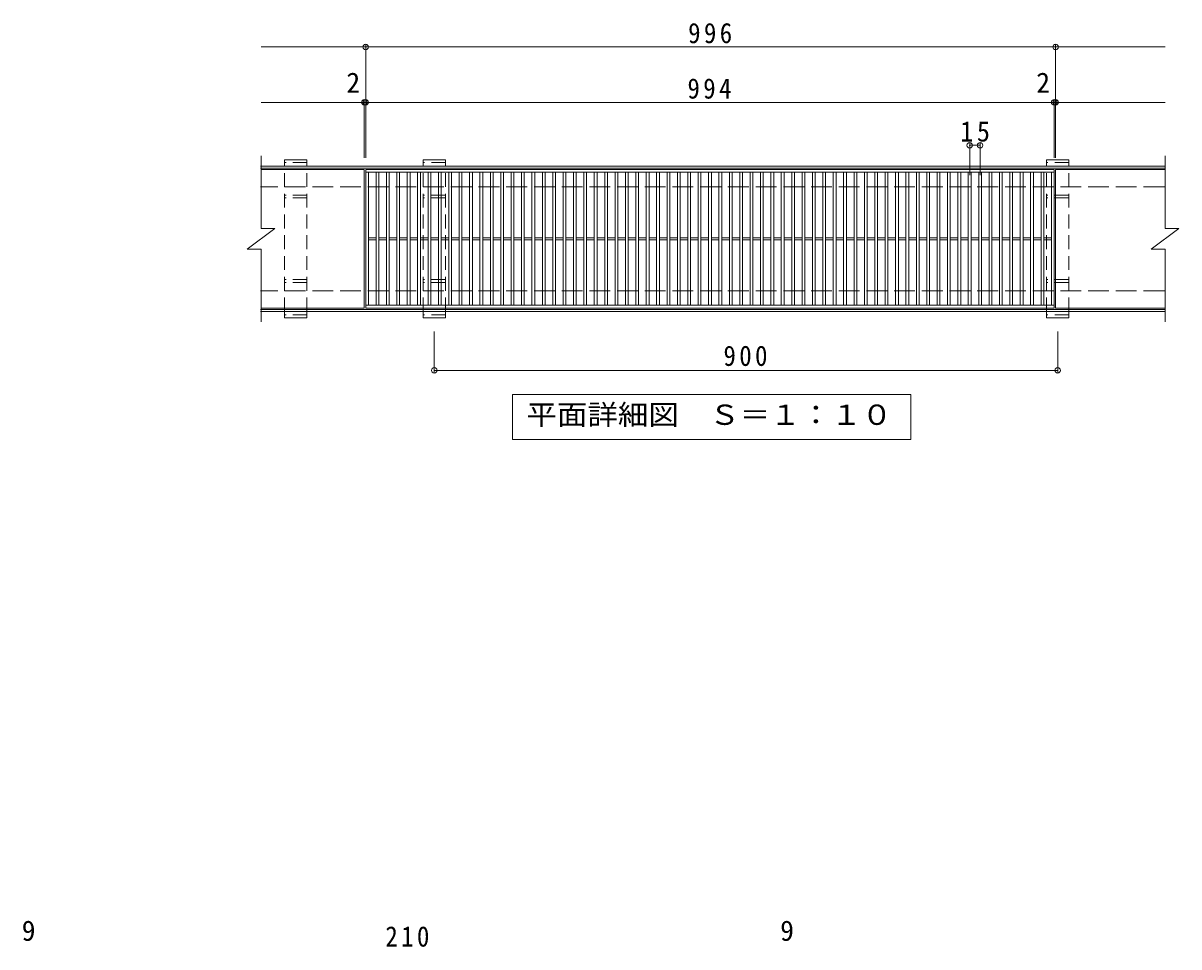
# Model space of a CAD drawing. Units: millimetres on the paper, enlarged 2 times, with parts at other scales. Extents: x -230 to 433, y -388 to 318.
# Drawn here: x -167.2 to 166.6, y 50.9 to 317.7 of the extents above; entities that cross this region are included whole.
import ezdxf
from ezdxf.enums import TextEntityAlignment as Align

# ---------------------------------------------------------------- set-up
doc = ezdxf.new("R2010")
doc.units = ezdxf.units.MM
doc.header["$LTSCALE"] = 2
doc.header["$PDMODE"] = 32
doc.header["$PDSIZE"] = 1.6
doc.linetypes.add('DASHED2', pattern=[3, 2, -1])
doc.linetypes.add('DASHED3', pattern=[4, 3, -1])
for name, color, linetype, lineweight in [('C-1', 2, 'Continuous', 9), ('C-2', 3, 'Continuous', 9), ('C-4', 7, 'Continuous', 9), ('C-5', 7, 'Continuous', 9), ('C-9', 3, 'DASHED2', 9), ('D-4', 7, 'Continuous', 9)]:
    doc.layers.add(name, color=color, linetype=linetype, lineweight=lineweight)
doc.styles.add('ＭＳ ゴシック', font='')
doc.styles.get('ＭＳ ゴシック').set_extended_font_data('MS Gothic')

msp = doc.modelspace()

# ---------------------------------------------------------------- linework, layer by layer
at = {"layer": 'C-1'}
for p, q in [((162.37, 276.406), (-98.629, 276.406)), ((162.37, 275.806), (-98.629, 275.806)), ((162.37, 235.006), (-98.629, 235.006)), ((162.37, 234.406), (-98.629, 234.406))]:
    msp.add_line(p, q, dxfattribs=at)
at = {"layer": 'C-1', "linetype": 'DASHED3'}
for p, q in [((162.37, 270.406), (-98.629, 270.406)), ((162.37, 240.406), (-98.629, 240.406))]:
    msp.add_line(p, q, dxfattribs=at)
at = {"layer": 'C-2'}
for p, q in [((-98.429, 279.406), (-98.429, 258.406)), ((162.57, 279.406), (162.57, 258.406)), ((-68.629, 275.406), (-98.429, 275.406)), ((-68.629, 275.406), (-68.629, 235.406)), ((-68.229, 274.606), (130.571, 274.606)), ((-67.429, 236.206), (-67.429, 274.606)), ((-65.229, 236.206), (-65.229, 274.606)), ((-64.429, 236.206), (-64.429, 274.606)), ((-62.229, 236.206), (-62.229, 274.606)), ((-61.429, 236.206), (-61.429, 274.606)), ((-59.229, 236.206), (-59.229, 274.606)), ((-58.429, 236.206), (-58.429, 274.606)), ((-56.229, 236.206), (-56.229, 274.606)), ((-55.429, 236.206), (-55.429, 274.606)), ((-53.229, 236.206), (-53.229, 274.606)), ((-52.429, 236.206), (-52.429, 274.606)), ((-50.229, 236.206), (-50.229, 274.606)), ((-49.429, 236.206), (-49.429, 274.606)), ((-47.229, 236.206), (-47.229, 274.606)), ((-46.429, 236.206), (-46.429, 274.606)), ((-44.229, 236.206), (-44.229, 274.606)), ((-43.429, 236.206), (-43.429, 274.606)), ((-41.229, 236.206), (-41.229, 274.606)), ((-40.429, 236.206), (-40.429, 274.606)), ((-38.229, 236.206), (-38.229, 274.606)), ((-37.429, 236.206), (-37.429, 274.606)), ((-35.229, 236.206), (-35.229, 274.606)), ((-34.429, 236.206), (-34.429, 274.606)), ((-32.229, 236.206), (-32.229, 274.606)), ((-31.429, 236.206), (-31.429, 274.606)), ((-29.229, 236.206), (-29.229, 274.606)), ((-28.429, 236.206), (-28.429, 274.606)), ((-26.229, 236.206), (-26.229, 274.606)), ((-25.429, 236.206), (-25.429, 274.606)), ((-23.229, 236.206), (-23.229, 274.606)), ((-22.429, 236.206), (-22.429, 274.606)), ((-20.229, 236.206), (-20.229, 274.606)), ((-19.429, 236.206), (-19.429, 274.606)), ((-17.229, 236.206), (-17.229, 274.606)), ((-16.429, 236.206), (-16.429, 274.606)), ((-14.229, 236.206), (-14.229, 274.606)), ((-13.429, 236.206), (-13.429, 274.606)), ((-11.229, 236.206), (-11.229, 274.606)), ((-10.429, 236.206), (-10.429, 274.606)), ((-8.229, 236.206), (-8.229, 274.606)), ((-7.429, 236.206), (-7.429, 274.606)), ((-5.229, 236.206), (-5.229, 274.606)), ((-4.429, 236.206), (-4.429, 274.606)), ((-2.229, 236.206), (-2.229, 274.606)), ((-1.429, 236.206), (-1.429, 274.606)), ((0.771, 236.206), (0.771, 274.606)), ((1.571, 236.206), (1.571, 274.606)), ((3.771, 236.206), (3.771, 274.606)), ((4.571, 236.206), (4.571, 274.606)), ((6.771, 236.206), (6.771, 274.606)), ((7.571, 236.206), (7.571, 274.606)), ((9.771, 236.206), (9.771, 274.606)), ((10.571, 236.206), (10.571, 274.606)), ((12.771, 236.206), (12.771, 274.606)), ((13.571, 236.206), (13.571, 274.606)), ((15.771, 236.206), (15.771, 274.606)), ((16.571, 236.206), (16.571, 274.606)), ((18.771, 236.206), (18.771, 274.606)), ((19.571, 236.206), (19.571, 274.606)), ((21.771, 236.206), (21.771, 274.606)), ((22.571, 236.206), (22.571, 274.606)), ((24.771, 236.206), (24.771, 274.606)), ((25.571, 236.206), (25.571, 274.606)), ((27.771, 236.206), (27.771, 274.606)), ((28.571, 236.206), (28.571, 274.606)), ((30.771, 236.206), (30.771, 274.606)), ((31.571, 236.206), (31.571, 274.606)), ((33.771, 236.206), (33.771, 274.606)), ((34.571, 236.206), (34.571, 274.606)), ((36.771, 236.206), (36.771, 274.606)), ((37.571, 236.206), (37.571, 274.606)), ((39.771, 236.206), (39.771, 274.606)), ((40.571, 236.206), (40.571, 274.606)), ((42.771, 236.206), (42.771, 274.606)), ((43.571, 236.206), (43.571, 274.606)), ((45.771, 236.206), (45.771, 274.606)), ((46.571, 236.206), (46.571, 274.606)), ((48.771, 236.206), (48.771, 274.606)), ((49.571, 236.206), (49.571, 274.606)), ((51.771, 236.206), (51.771, 274.606)), ((52.571, 236.206), (52.571, 274.606)), ((54.771, 236.206), (54.771, 274.606)), ((55.571, 236.206), (55.571, 274.606)), ((57.771, 236.206), (57.771, 274.606)), ((58.571, 236.206), (58.571, 274.606)), ((60.771, 236.206), (60.771, 274.606)), ((61.571, 236.206), (61.571, 274.606)), ((63.771, 236.206), (63.771, 274.606)), ((64.571, 236.206), (64.571, 274.606)), ((66.771, 236.206), (66.771, 274.606)), ((67.571, 236.206), (67.571, 274.606)), ((69.771, 236.206), (69.771, 274.606)), ((70.571, 236.206), (70.571, 274.606)), ((72.771, 236.206), (72.771, 274.606)), ((73.571, 236.206), (73.571, 274.606)), ((75.771, 236.206), (75.771, 274.606)), ((76.571, 236.206), (76.571, 274.606)), ((78.771, 236.206), (78.771, 274.606)), ((79.571, 236.206), (79.571, 274.606)), ((81.771, 236.206), (81.771, 274.606)), ((82.571, 236.206), (82.571, 274.606)), ((84.771, 236.206), (84.771, 274.606)), ((85.571, 236.206), (85.571, 274.606)), ((87.771, 236.206), (87.771, 274.606)), ((88.571, 236.206), (88.571, 274.606)), ((90.771, 236.206), (90.771, 274.606)), ((91.571, 236.206), (91.571, 274.606)), ((93.771, 236.206), (93.771, 274.606)), ((94.571, 236.206), (94.571, 274.606)), ((96.771, 236.206), (96.771, 274.606)), ((97.571, 236.206), (97.571, 274.606)), ((99.771, 236.206), (99.771, 274.606)), ((100.571, 236.206), (100.571, 274.606)), ((102.771, 236.206), (102.771, 274.606)), ((103.571, 236.206), (103.571, 274.606)), ((105.771, 236.206), (105.771, 274.606)), ((106.571, 236.206), (106.571, 274.606)), ((108.771, 236.206), (108.771, 274.606)), ((109.571, 236.206), (109.571, 274.606)), ((111.771, 236.206), (111.771, 274.606)), ((112.571, 236.206), (112.571, 274.606)), ((114.771, 236.206), (114.771, 274.606)), ((115.571, 236.206), (115.571, 274.606)), ((117.771, 236.206), (117.771, 274.606)), ((118.571, 236.206), (118.571, 274.606)), ((120.771, 236.206), (120.771, 274.606)), ((121.571, 236.206), (121.571, 274.606)), ((123.771, 236.206), (123.771, 274.606)), ((124.571, 236.206), (124.571, 274.606)), ((126.771, 236.206), (126.771, 274.606)), ((127.571, 236.206), (127.571, 274.606)), ((129.771, 236.206), (129.771, 274.606)), ((130.571, 275.406), (130.571, 235.406)), ((130.971, 275.406), (130.971, 235.406)), ((162.57, 275.406), (130.971, 275.406)), ((-102.429, 252.406), (-94.429, 258.406)), ((-98.429, 258.406), (-94.429, 258.406)), ((158.571, 252.406), (166.571, 258.406)), ((162.57, 258.406), (166.571, 258.406)), ((-67.429, 255.706), (-65.229, 255.706)), ((-67.429, 255.106), (-65.229, 255.106)), ((-64.429, 255.706), (-62.229, 255.706)), ((-64.429, 255.106), (-62.229, 255.106)), ((-61.429, 255.706), (-59.229, 255.706)), ((-61.429, 255.106), (-59.229, 255.106)), ((-58.429, 255.706), (-56.229, 255.706)), ((-58.429, 255.106), (-56.229, 255.106)), ((-55.429, 255.706), (-53.229, 255.706)), ((-55.429, 255.106), (-53.229, 255.106)), ((-52.429, 255.706), (-50.229, 255.706)), ((-52.429, 255.106), (-50.229, 255.106)), ((-49.429, 255.706), (-47.229, 255.706)), ((-49.429, 255.106), (-47.229, 255.106)), ((-46.429, 255.706), (-44.229, 255.706)), ((-46.429, 255.106), (-44.229, 255.106)), ((-43.429, 255.706), (-41.229, 255.706)), ((-43.429, 255.106), (-41.229, 255.106)), ((-40.429, 255.706), (-38.229, 255.706)), ((-40.429, 255.106), (-38.229, 255.106)), ((-37.429, 255.706), (-35.229, 255.706)), ((-37.429, 255.106), (-35.229, 255.106)), ((-34.429, 255.706), (-32.229, 255.706)), ((-34.429, 255.106), (-32.229, 255.106)), ((-31.429, 255.706), (-29.229, 255.706)), ((-31.429, 255.106), (-29.229, 255.106)), ((-28.429, 255.706), (-26.229, 255.706)), ((-28.429, 255.106), (-26.229, 255.106)), ((-25.429, 255.706), (-23.229, 255.706)), ((-25.429, 255.106), (-23.229, 255.106)), ((-22.429, 255.706), (-20.229, 255.706)), ((-22.429, 255.106), (-20.229, 255.106)), ((-19.429, 255.706), (-17.229, 255.706)), ((-19.429, 255.106), (-17.229, 255.106)), ((-16.429, 255.706), (-14.229, 255.706)), ((-16.429, 255.106), (-14.229, 255.106)), ((-13.429, 255.706), (-11.229, 255.706)), ((-13.429, 255.106), (-11.229, 255.106)), ((-10.429, 255.706), (-8.229, 255.706)), ((-10.429, 255.106), (-8.229, 255.106)), ((-7.429, 255.706), (-5.229, 255.706)), ((-7.429, 255.106), (-5.229, 255.106)), ((-4.429, 255.706), (-2.229, 255.706)), ((-4.429, 255.106), (-2.229, 255.106)), ((-1.429, 255.706), (0.771, 255.706)), ((-1.429, 255.106), (0.771, 255.106)), ((1.571, 255.706), (3.771, 255.706)), ((1.571, 255.106), (3.771, 255.106)), ((4.571, 255.706), (6.771, 255.706)), ((4.571, 255.106), (6.771, 255.106)), ((7.571, 255.706), (9.771, 255.706)), ((7.571, 255.106), (9.771, 255.106)), ((10.571, 255.706), (12.771, 255.706)), ((10.571, 255.106), (12.771, 255.106)), ((13.571, 255.706), (15.771, 255.706)), ((13.571, 255.106), (15.771, 255.106)), ((16.571, 255.706), (18.771, 255.706)), ((16.571, 255.106), (18.771, 255.106)), ((19.571, 255.706), (21.771, 255.706)), ((19.571, 255.106), (21.771, 255.106)), ((22.571, 255.706), (24.771, 255.706)), ((22.571, 255.106), (24.771, 255.106)), ((25.571, 255.706), (27.771, 255.706)), ((25.571, 255.106), (27.771, 255.106)), ((28.571, 255.706), (30.771, 255.706)), ((28.571, 255.106), (30.771, 255.106)), ((31.571, 255.706), (33.771, 255.706)), ((31.571, 255.106), (33.771, 255.106)), ((34.571, 255.706), (36.771, 255.706)), ((34.571, 255.106), (36.771, 255.106)), ((37.571, 255.706), (39.771, 255.706)), ((37.571, 255.106), (39.771, 255.106)), ((40.571, 255.706), (42.771, 255.706)), ((40.571, 255.106), (42.771, 255.106)), ((43.571, 255.706), (45.771, 255.706)), ((43.571, 255.106), (45.771, 255.106)), ((46.571, 255.706), (48.771, 255.706)), ((46.571, 255.106), (48.771, 255.106)), ((49.571, 255.706), (51.771, 255.706)), ((49.571, 255.106), (51.771, 255.106)), ((52.571, 255.706), (54.771, 255.706)), ((52.571, 255.106), (54.771, 255.106)), ((55.571, 255.706), (57.771, 255.706)), ((55.571, 255.106), (57.771, 255.106)), ((58.571, 255.706), (60.771, 255.706)), ((58.571, 255.106), (60.771, 255.106)), ((61.571, 255.706), (63.771, 255.706)), ((61.571, 255.106), (63.771, 255.106)), ((64.571, 255.706), (66.771, 255.706)), ((64.571, 255.106), (66.771, 255.106)), ((67.571, 255.706), (69.771, 255.706)), ((67.571, 255.106), (69.771, 255.106)), ((70.571, 255.706), (72.771, 255.706)), ((70.571, 255.106), (72.771, 255.106)), ((73.571, 255.706), (75.771, 255.706)), ((73.571, 255.106), (75.771, 255.106)), ((76.571, 255.706), (78.771, 255.706)), ((76.571, 255.106), (78.771, 255.106)), ((79.571, 255.706), (81.771, 255.706)), ((79.571, 255.106), (81.771, 255.106)), ((82.571, 255.706), (84.771, 255.706)), ((82.571, 255.106), (84.771, 255.106)), ((85.571, 255.706), (87.771, 255.706)), ((85.571, 255.106), (87.771, 255.106)), ((88.571, 255.706), (90.771, 255.706)), ((88.571, 255.106), (90.771, 255.106)), ((91.571, 255.706), (93.771, 255.706)), ((91.571, 255.106), (93.771, 255.106)), ((94.571, 255.706), (96.771, 255.706)), ((94.571, 255.106), (96.771, 255.106)), ((97.571, 255.706), (99.771, 255.706)), ((97.571, 255.106), (99.771, 255.106)), ((100.571, 255.706), (102.771, 255.706)), ((100.571, 255.106), (102.771, 255.106)), ((103.571, 255.706), (105.771, 255.706)), ((103.571, 255.106), (105.771, 255.106)), ((106.571, 255.706), (108.771, 255.706)), ((106.571, 255.106), (108.771, 255.106)), ((109.571, 255.706), (111.771, 255.706)), ((109.571, 255.106), (111.771, 255.106)), ((112.571, 255.706), (114.771, 255.706)), ((112.571, 255.106), (114.771, 255.106)), ((115.571, 255.706), (117.771, 255.706)), ((115.571, 255.106), (117.771, 255.106)), ((118.571, 255.706), (120.771, 255.706)), ((118.571, 255.106), (120.771, 255.106)), ((121.571, 255.706), (123.771, 255.706)), ((121.571, 255.106), (123.771, 255.106)), ((124.571, 255.706), (126.771, 255.706)), ((124.571, 255.106), (126.771, 255.106)), ((127.571, 255.706), (129.771, 255.706)), ((127.571, 255.106), (129.771, 255.106)), ((-102.429, 252.406), (-98.429, 252.406)), ((-98.429, 252.406), (-98.429, 231.406)), ((158.571, 252.406), (162.57, 252.406)), ((162.57, 252.406), (162.57, 231.406)), ((-68.629, 235.406), (-98.429, 235.406)), ((130.571, 236.206), (-68.229, 236.206)), ((130.571, 235.406), (-68.229, 235.406)), ((162.57, 235.406), (130.971, 235.406))]:
    msp.add_line(p, q, dxfattribs=at)
msp.add_lwpolyline([(-68.229, 235.406), (-68.229, 275.406), (130.571, 275.406)], dxfattribs=at)
at = {"layer": 'C-4'}
for p, q in [((-98.429, 310.806), (162.57, 310.806)), ((-68.229, 278.806), (-68.229, 311.406)), ((130.971, 278.806), (130.971, 311.406)), ((-98.429, 294.806), (162.57, 294.806)), ((-68.629, 278.806), (-68.629, 295.406)), ((130.571, 278.806), (130.571, 295.406)), ((106.171, 273.806), (106.171, 283.006)), ((106.171, 282.406), (109.171, 282.406)), ((109.171, 273.806), (109.171, 283.006)), ((-48.429, 216.806), (-48.429, 228.606)), ((131.571, 216.806), (131.571, 228.606)), ((-48.429, 217.406), (131.571, 217.406))]:
    msp.add_line(p, q, dxfattribs=at)
for p in [(-68.229, 310.806), (130.971, 310.806), (-68.629, 294.806), (-68.229, 294.806), (130.571, 294.806), (130.971, 294.806), (106.171, 282.406), (109.171, 282.406), (-48.429, 217.406), (131.571, 217.406)]:
    msp.add_point(p, dxfattribs=at)
at = {"layer": 'C-5'}
msp.add_lwpolyline([(-25.83, 197.406), (-25.83, 210.406), (89.17, 210.406), (89.17, 197.406)], close=True, dxfattribs=at)
at = {"layer": 'C-9', "linetype": 'Continuous'}
for p, q in [((-85.229, 278.206), (-91.629, 278.206)), ((-91.629, 276.406), (-91.629, 278.206)), ((-85.229, 276.406), (-85.229, 278.206)), ((-45.229, 278.206), (-51.629, 278.206)), ((-51.629, 276.406), (-51.629, 278.206)), ((-45.229, 276.406), (-45.229, 278.206)), ((128.371, 276.406), (128.371, 278.206)), ((-91.629, 232.606), (-91.629, 234.406)), ((-85.229, 232.606), (-85.229, 234.406)), ((-51.629, 232.606), (-51.629, 234.406)), ((-45.229, 232.606), (-45.229, 234.406)), ((128.371, 232.606), (128.371, 234.406)), ((134.771, 232.606), (134.771, 234.406)), ((-85.229, 232.606), (-91.629, 232.606)), ((-45.229, 232.606), (-51.629, 232.606)), ((134.771, 232.606), (128.371, 232.606))]:
    msp.add_line(p, q, dxfattribs=at)
at = {"layer": 'C-9'}
for p, q in [((-85.229, 277.406), (-91.629, 277.406)), ((-45.229, 277.406), (-51.629, 277.406)), ((134.771, 277.406), (128.371, 277.406)), ((-91.629, 234.406), (-91.629, 276.406)), ((-85.229, 234.406), (-85.229, 276.406)), ((-51.629, 234.406), (-51.629, 276.406)), ((-45.229, 234.406), (-45.229, 276.406)), ((128.371, 234.406), (128.371, 276.406)), ((134.771, 234.406), (134.771, 276.406)), ((-85.229, 268.006), (-91.629, 268.006)), ((-85.229, 267.206), (-91.629, 267.206)), ((-45.229, 268.006), (-51.629, 268.006)), ((-45.229, 267.206), (-51.629, 267.206)), ((134.771, 268.006), (128.371, 268.006)), ((134.771, 267.206), (128.371, 267.206)), ((-85.229, 243.606), (-91.629, 243.606)), ((-85.229, 242.806), (-91.629, 242.806)), ((-45.229, 243.606), (-51.629, 243.606)), ((-45.229, 242.806), (-51.629, 242.806)), ((134.771, 243.606), (128.371, 243.606)), ((134.771, 242.806), (128.371, 242.806)), ((-85.229, 233.406), (-91.629, 233.406)), ((-45.229, 233.406), (-51.629, 233.406)), ((134.771, 233.406), (128.371, 233.406))]:
    msp.add_line(p, q, dxfattribs=at)
at = {"layer": 'C-9', "linetype": 'Continuous'}
msp.add_lwpolyline([(134.771, 276.406), (134.771, 278.206), (128.371, 278.206)], dxfattribs=at)

# ---------------------------------------------------------------- texts
at = {"layer": 'C-4', "color": 2, "style": 'ＭＳ ゴシック'}
for p in [(-73.822, 295.806), (125.378, 295.806)]:
    msp.add_text('2', height=5.865, dxfattribs=at).set_placement(p, align=Align.BOTTOM_LEFT)
at = {"layer": 'C-4', "color": 2, "char_height": 5.865, "attachment_point": 7, "style": 'ＭＳ ゴシック'}
for s, insert in [('\\T1.27;\\W0.9;996', (24.871, 311.806)), ('\\T1.27;\\W0.9;994', (24.671, 295.806)), ('\\T1.27;\\W0.95;15', (103.421, 283.406)), ('\\T1.27;\\W0.9;900', (35.071, 218.606))]:
    msp.add_mtext(s, dxfattribs=dict(at, insert=insert))
at = {"layer": 'C-5', "color": 2, "style": 'ＭＳ ゴシック', "width": 1.1}
msp.add_text('平面詳細図\u3000Ｓ＝１：１０', height=5.865, dxfattribs=at).set_placement((-21.829, 199.906), align=Align.BOTTOM_LEFT)
at = {"layer": 'D-4', "color": 2, "style": 'ＭＳ ゴシック'}
for p in [(-167.557, 50.906), (51.442, 50.906)]:
    msp.add_text('9', height=5.865, dxfattribs=at).set_placement(p, align=Align.BOTTOM_LEFT)
at = {"layer": 'D-4', "color": 2, "insert": (-62.557, 50.906), "char_height": 5.865, "attachment_point": 7, "style": 'ＭＳ ゴシック'}
msp.add_mtext('\\T1.27;\\W0.9;210', dxfattribs=at)

doc.saveas('drawing.dxf')
